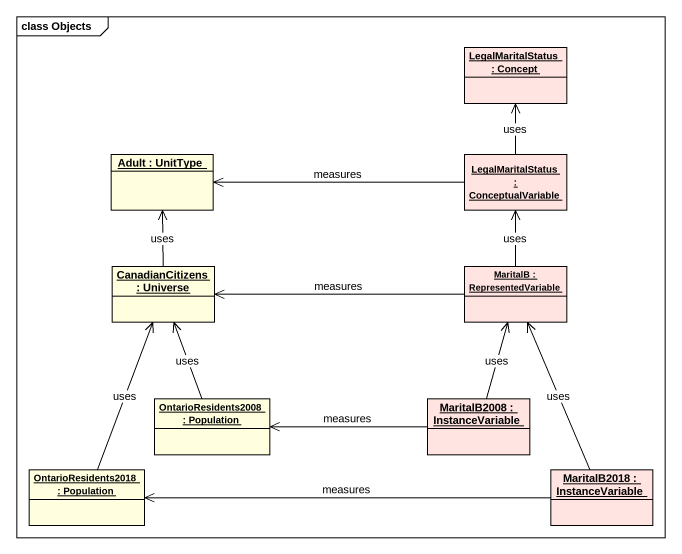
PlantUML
@startuml
mainframe class Objects
hide circle
hide empty members
object "LegalMaritalStatus : Concept" as LegalMaritalStatus #FFE4E1
object "Adult : UnitType" as Adult #FFFFE0
object "LegalMaritalStatus : ConceptualVariable" as LegalMaritalStatus_2 #FFE4E1
object "CanadianCitizens : Universe" as CanadianCitizens #FFFFE0
object "MaritalB : RepresentedVariable" as MaritalB #FFE4E1
object "OntarioResidents2008 : Population" as OntarioResidents2008 #FFFFE0
object "MaritalB2008 : InstanceVariable" as MaritalB2008 #FFE4E1
object "OntarioResidents2018 : Population" as OntarioResidents2018 #FFFFE0
object "MaritalB2018 : InstanceVariable" as MaritalB2018 #FFE4E1
LegalMaritalStatus_2 -up-> LegalMaritalStatus : uses
LegalMaritalStatus_2 -left-> Adult : measures
CanadianCitizens -up-> Adult : uses
MaritalB -up-> LegalMaritalStatus_2 : uses
MaritalB -left-> CanadianCitizens : measures
OntarioResidents2008 -up-> CanadianCitizens : uses
MaritalB2008 -up-> MaritalB : uses
MaritalB2008 -left-> OntarioResidents2008 : measures
OntarioResidents2018 -up-> CanadianCitizens : uses
MaritalB2018 -up-> MaritalB : uses
MaritalB2018 -left-> OntarioResidents2018 : measures
@enduml
